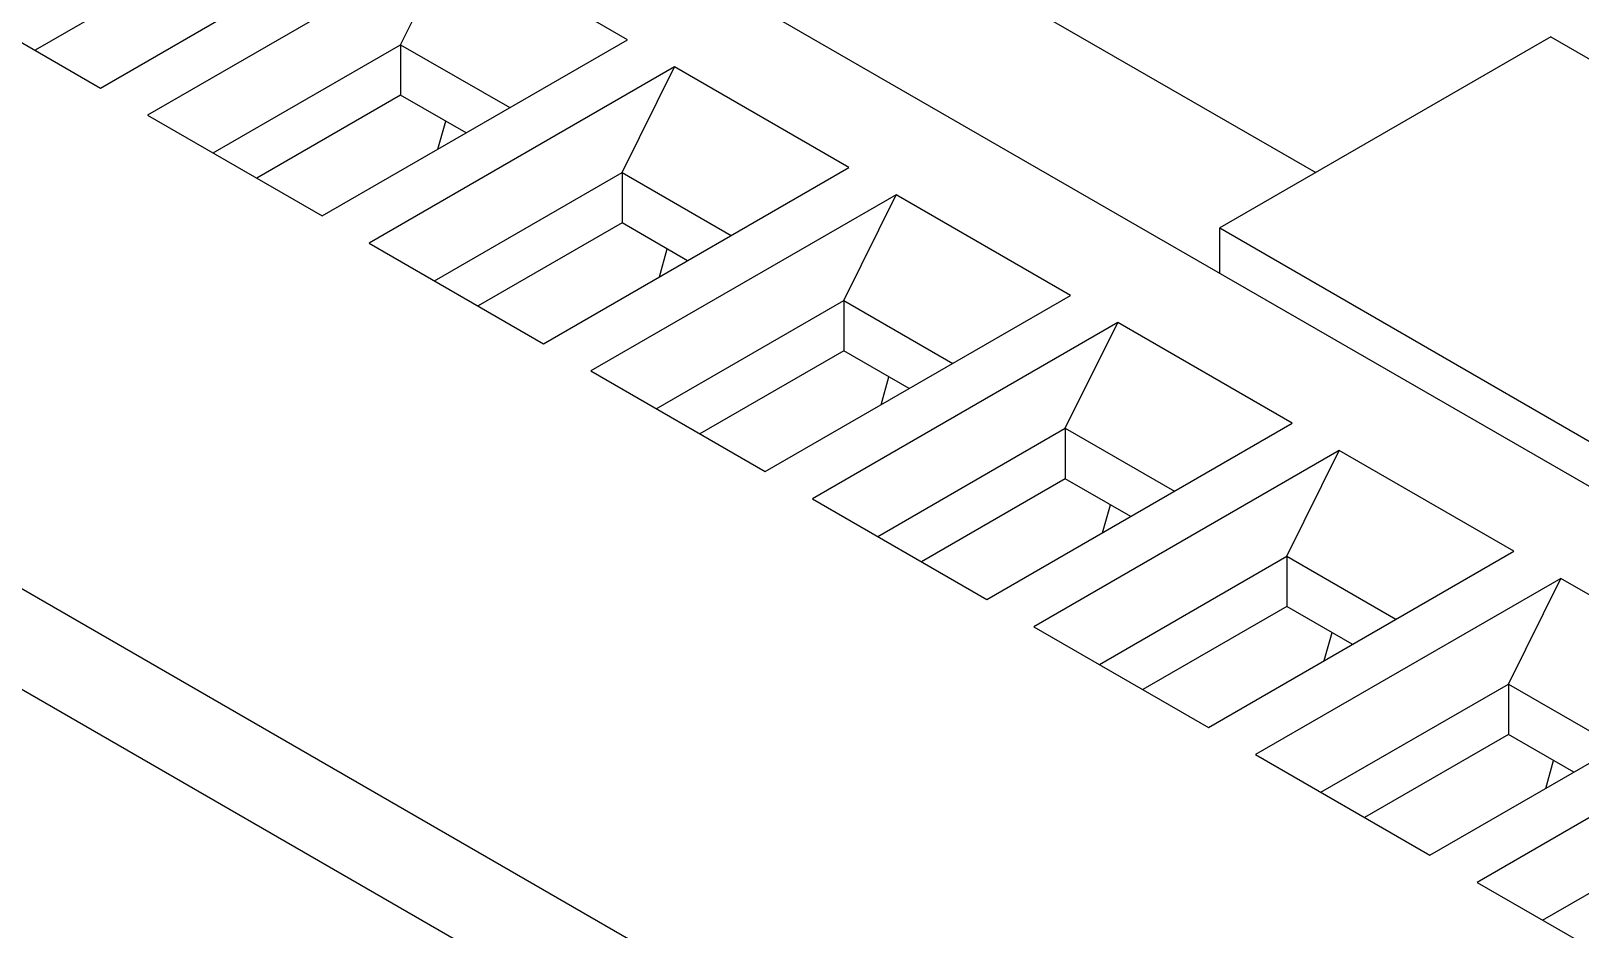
# Model space of a CAD drawing. Extents: x 0 to 420, y 0 to 297.
# Drawn here: x 209.15 to 234.26, y 193.09 to 207.65 of the extents above; entities that cross this region are included whole.
import ezdxf

# ---------------------------------------------------------------- set-up
doc = ezdxf.new("R2010")
doc.units = 0
doc.header["$LTSCALE"] = 23.1
doc.layers.add('40000_ISO', color=7, linetype='CONTINUOUS')

msp = doc.modelspace()

# ---------------------------------------------------------------- linework, layer by layer
at = {"layer": '40000_ISO', "color": 7, "linetype": 'CONTINUOUS'}
for p, q in [((247.091, 192.943), (197.947, 221.316)), ((232.949, 184.778), (183.805, 213.151)), ((232.242, 183.553), (183.098, 211.926)), ((221.423, 210.293), (229.979, 205.353)), ((210.279, 206.725), (215.229, 209.583)), ((215.992, 209.142), (211.043, 206.284)), ((215.144, 207.427), (215.992, 209.142)), ((218.821, 207.509), (215.992, 209.142)), ((211.552, 208.685), (209.218, 207.337)), ((207.451, 208.358), (210.279, 206.725)), ((213.871, 204.651), (218.821, 207.509)), ((233.792, 207.555), (228.423, 204.455)), ((233.792, 207.555), (253.096, 196.41)), ((212.103, 205.672), (215.144, 207.427)), ((215.144, 207.427), (215.144, 206.611)), ((215.144, 207.427), (216.912, 206.407)), ((219.585, 207.068), (214.635, 204.21)), ((218.736, 205.353), (219.585, 207.068)), ((222.413, 205.435), (219.585, 207.068)), ((215.144, 206.611), (212.811, 205.264)), ((216.205, 205.998), (215.144, 206.611)), ((211.043, 206.284), (213.871, 204.651)), ((215.748, 205.735), (215.875, 206.189)), ((217.463, 202.577), (222.413, 205.435)), ((215.696, 203.598), (218.736, 205.353)), ((218.736, 205.353), (218.736, 204.537)), ((218.736, 205.353), (220.504, 204.333)), ((223.177, 204.994), (218.227, 202.136)), ((222.328, 203.28), (223.177, 204.994)), ((226.005, 203.361), (223.177, 204.994)), ((218.736, 204.537), (216.403, 203.19)), ((219.797, 203.925), (218.736, 204.537)), ((228.423, 203.73), (228.423, 204.455)), ((228.423, 204.455), (247.728, 193.31)), ((214.635, 204.21), (217.463, 202.577)), ((219.34, 203.661), (219.467, 204.115)), ((219.288, 201.524), (222.328, 203.28)), ((221.055, 200.504), (226.005, 203.361)), ((222.328, 203.28), (222.328, 202.463)), ((222.328, 203.28), (224.096, 202.259)), ((226.769, 202.92), (221.819, 200.063)), ((225.92, 201.206), (226.769, 202.92)), ((229.597, 201.287), (226.769, 202.92)), ((222.328, 202.463), (219.995, 201.116)), ((223.389, 201.851), (222.328, 202.463)), ((218.227, 202.136), (221.055, 200.504)), ((222.932, 201.587), (223.059, 202.041)), ((222.88, 199.45), (225.92, 201.206)), ((224.648, 198.43), (229.597, 201.287)), ((225.92, 201.206), (225.92, 200.389)), ((225.92, 201.206), (227.688, 200.185)), ((230.361, 200.846), (225.411, 197.989)), ((229.512, 199.132), (230.361, 200.846)), ((233.189, 199.214), (230.361, 200.846)), ((225.92, 200.389), (223.587, 199.042)), ((226.981, 199.777), (225.92, 200.389)), ((221.819, 200.063), (224.648, 198.43)), ((226.524, 199.513), (226.652, 199.967)), ((228.24, 196.356), (233.189, 199.214)), ((226.472, 197.376), (229.512, 199.132)), ((229.512, 199.132), (229.512, 198.315)), ((229.512, 199.132), (231.28, 198.111)), ((233.953, 198.773), (229.003, 195.915)), ((233.105, 197.058), (233.953, 198.773)), ((236.781, 197.14), (233.953, 198.773)), ((229.512, 198.315), (227.179, 196.968)), ((230.573, 197.703), (229.512, 198.315)), ((225.411, 197.989), (228.24, 196.356)), ((230.116, 197.439), (230.244, 197.893)), ((231.832, 194.282), (236.781, 197.14)), ((230.064, 195.303), (233.105, 197.058)), ((233.105, 197.058), (233.105, 196.241)), ((233.105, 197.058), (234.872, 196.037)), ((237.545, 196.699), (232.595, 193.841)), ((233.105, 196.241), (230.771, 194.894)), ((234.165, 195.629), (233.105, 196.241)), ((229.003, 195.915), (231.832, 194.282)), ((233.709, 195.365), (233.836, 195.819)), ((233.656, 193.229), (236.697, 194.984)), ((232.595, 193.841), (235.424, 192.208))]:
    msp.add_line(p, q, dxfattribs=at)

doc.saveas('drawing.dxf')
